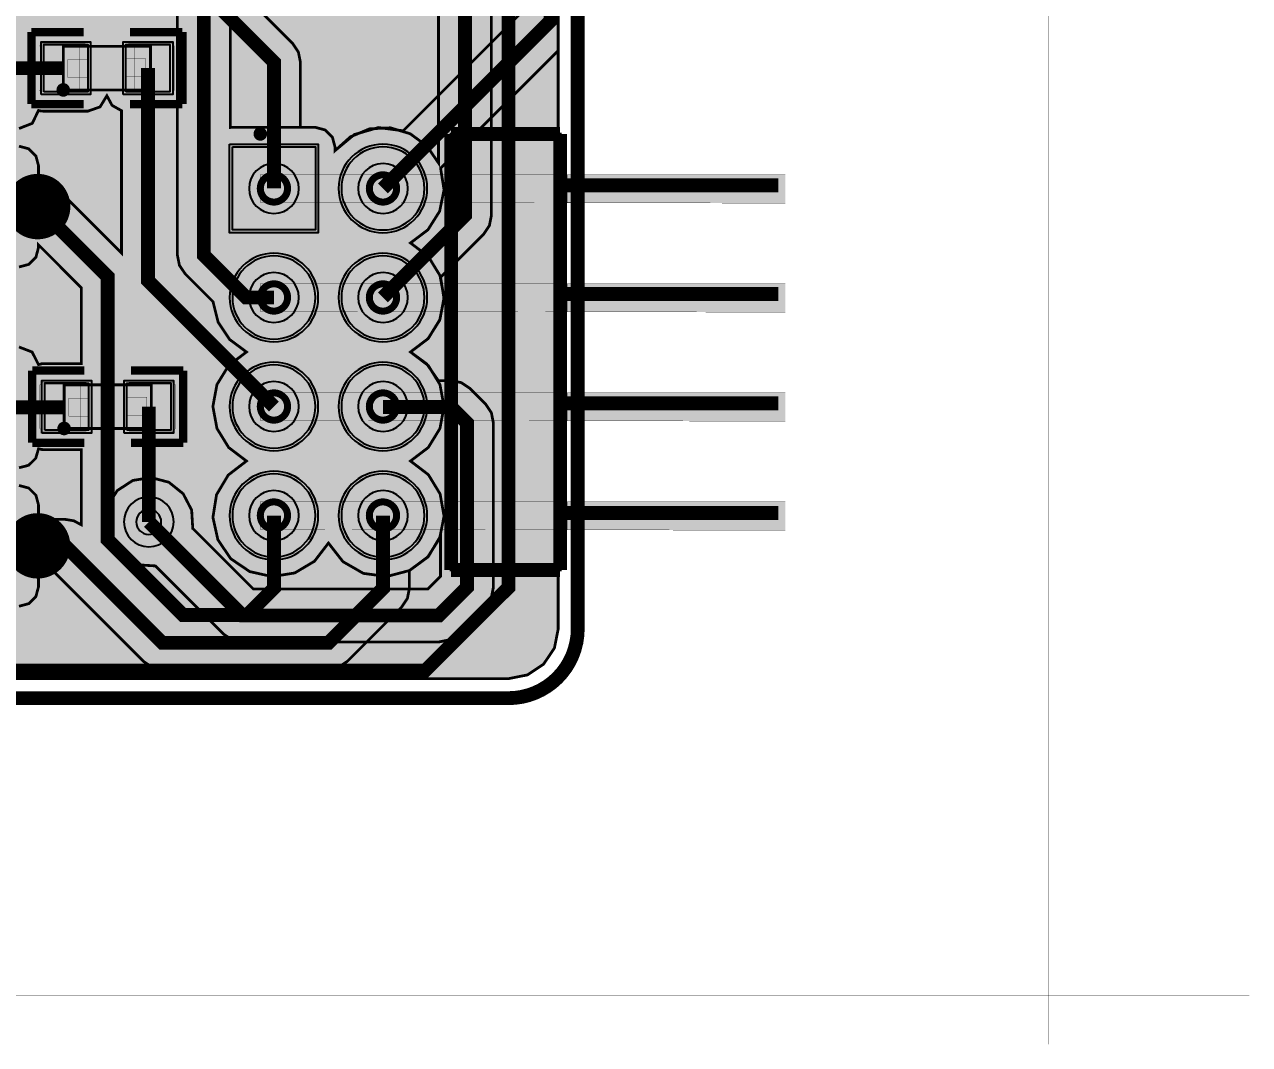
# Model space of a CAD drawing. Header units: millimetres. Extents: x 21.7 to 70.1, y -58 to -18.4.
# Drawn here: x 47.64 to 70.11, y -58.04 to -39.33 of the extents above; entities that cross this region are included whole.
import ezdxf

# ---------------------------------------------------------------- set-up
doc = ezdxf.new("R2010")
doc.units = ezdxf.units.MM
doc.header["$MEASUREMENT"] = 0
for name, color, linetype, true_color in [('Board-Outline-Layer', 7, 'Continuous', 0xff00ff), ('Bottom-Layer', 7, 'Continuous', 0x0000ff), ('Bottom-Paste-Mask-Layer', 7, 'Continuous', 0x800000), ('Bottom-Solder-Mask-Layer', 7, 'Continuous', 0xaa00ff), ('Component-Marking-Layer', 7, 'Continuous', 0x66ffcc), ('Component-Shape-Layer', 7, 'Continuous', 0x00cccc), ('Document-Layer', 7, 'Continuous', 0xffffff), ('Hole-Layer', 7, 'Continuous', 0x222222), ('Multi-Layer', 7, 'Continuous', 0xc0c0c0), ('Pin-Floating-Layer', 7, 'Continuous', 0xff99ff), ('Pin-Soldering-Layer', 7, 'Continuous', 0xcc9999), ('Top-Layer', 7, 'Continuous', 0xff0000), ('Top-Paste-Mask-Layer', 7, 'Continuous', 0x808080), ('Top-Silkscreen-Layer', 7, 'Continuous', 0xffcc00), ('Top-Solder-Mask-Layer', 7, 'Continuous', 0x800080)]:
    doc.layers.add(name, color=color, linetype=linetype, true_color=true_color)

msp = doc.modelspace()

# ---------------------------------------------------------------- hatches: boundary and pattern name
at = {"layer": 'Bottom-Layer'}
for points in [[(30.203, -29.132), (30.203, -28.526), (30.215, -28.527), (30.226, -28.527), (32.551, -28.527), (32.948, -28.722), (33.39, -28.762), (33.815, -28.639), (34.168, -28.371), (34.401, -27.995), (34.482, -27.559), (34.401, -27.124), (34.168, -26.747), (33.815, -26.479), (33.39, -26.356), (32.948, -26.396), (32.551, -26.591), (30.226, -26.591), (30.215, -26.591), (30.203, -26.592), (30.203, -25.019), (30.273, -24.67), (30.47, -24.374), (30.766, -24.177), (31.115, -24.107), (56.515, -24.107), (56.864, -24.177), (57.16, -24.374), (57.358, -24.67), (57.427, -25.019), (57.427, -50.419), (57.358, -50.768), (57.16, -51.064), (56.864, -51.262), (56.515, -51.331), (31.115, -51.331), (30.766, -51.262), (30.47, -51.064), (30.273, -50.768), (30.203, -50.419), (30.203, -48.846), (30.215, -48.847), (30.226, -48.847), (32.086, -48.847), (32.217, -49.021), (32.424, -49.087), (34.124, -49.087), (34.303, -49.039), (34.434, -48.908), (34.482, -48.729), (34.482, -47.029), (34.434, -46.85), (34.303, -46.719), (34.124, -46.671), (32.424, -46.671), (32.217, -46.737), (32.086, -46.911), (30.226, -46.911), (30.215, -46.912), (30.203, -46.912), (30.203, -46.306), (30.215, -46.307), (30.226, -46.307), (32.551, -46.307), (32.948, -46.502), (33.39, -46.542), (33.815, -46.419), (34.168, -46.152), (34.401, -45.775), (34.482, -45.339), (34.401, -44.904), (34.168, -44.527), (33.815, -44.259), (33.39, -44.136), (32.948, -44.176), (32.551, -44.371), (30.226, -44.371), (30.215, -44.372), (30.203, -44.372), (30.203, -43.766), (30.215, -43.767), (30.226, -43.767), (32.551, -43.767), (32.938, -43.96), (33.368, -44.004), (33.786, -43.893), (34.139, -43.643), (34.381, -43.284), (36.526, -43.284), (39.139, -45.898), (39.139, -48.24), (38.915, -48.493), (38.813, -48.815), (38.85, -49.151), (39.02, -49.442), (39.294, -49.64), (39.624, -49.71), (39.955, -49.64), (40.228, -49.442), (40.398, -49.151), (40.435, -48.815), (40.333, -48.493), (40.109, -48.24), (40.109, -45.697), (40.072, -45.511), (39.967, -45.354), (37.07, -42.456), (36.912, -42.351), (36.727, -42.314), (34.381, -42.314), (34.139, -41.955), (33.786, -41.705), (33.368, -41.595), (32.938, -41.639), (32.551, -41.831), (30.226, -41.831), (30.215, -41.832), (30.203, -41.832), (30.203, -41.226), (30.215, -41.227), (30.226, -41.227), (32.551, -41.227), (32.938, -41.42), (33.368, -41.464), (33.786, -41.353), (34.139, -41.103), (34.381, -40.744), (37.01, -40.744), (38.818, -42.552), (38.838, -42.889), (38.994, -43.189), (39.257, -43.4), (39.584, -43.486), (39.917, -43.433), (40.201, -43.249), (40.385, -42.965), (40.438, -42.632), (40.352, -42.305), (40.141, -42.042), (39.841, -41.886), (39.504, -41.866), (37.554, -39.916), (37.397, -39.811), (37.211, -39.774), (34.381, -39.774), (34.139, -39.415), (33.786, -39.165), (33.368, -39.055), (32.938, -39.099), (32.551, -39.291), (30.226, -39.291), (30.215, -39.292), (30.203, -39.292), (30.203, -38.686), (30.215, -38.687), (30.226, -38.687), (32.551, -38.687), (32.948, -38.882), (33.39, -38.922), (33.815, -38.799), (34.168, -38.532), (34.401, -38.155), (34.482, -37.719), (34.401, -37.284), (34.168, -36.907), (33.815, -36.639), (33.39, -36.516), (32.948, -36.556), (32.551, -36.751), (30.226, -36.751), (30.215, -36.752), (30.203, -36.752), (30.203, -36.146), (30.215, -36.147), (30.226, -36.147), (32.551, -36.147), (32.948, -36.342), (33.39, -36.382), (33.815, -36.259), (34.168, -35.992), (34.401, -35.615), (34.482, -35.179), (34.401, -34.744), (34.168, -34.367), (33.815, -34.099), (33.39, -33.976), (32.948, -34.016), (32.551, -34.211), (30.226, -34.211), (30.215, -34.212), (30.203, -34.212), (30.203, -33.606), (30.215, -33.607), (30.226, -33.607), (32.551, -33.607), (32.938, -33.8), (33.368, -33.844), (33.786, -33.733), (34.139, -33.483), (34.381, -33.124), (38.635, -33.124), (38.888, -33.348), (39.21, -33.45), (39.545, -33.413), (39.837, -33.243), (40.035, -32.97), (40.105, -32.639), (40.035, -32.309), (39.837, -32.035), (39.545, -31.865), (39.21, -31.828), (38.888, -31.93), (38.635, -32.154), (34.381, -32.154), (34.139, -31.795), (33.786, -31.545), (33.368, -31.435), (32.938, -31.479), (32.551, -31.671), (30.226, -31.671), (30.215, -31.672), (30.203, -31.672), (30.203, -31.066), (30.215, -31.067), (30.226, -31.067), (32.551, -31.067), (32.938, -31.26), (33.368, -31.304), (33.786, -31.193), (34.139, -30.943), (34.381, -30.584), (39.804, -30.584), (41.231, -32.011), (41.251, -32.348), (41.407, -32.648), (41.67, -32.859), (41.997, -32.945), (42.33, -32.892), (42.614, -32.708), (42.798, -32.424), (42.851, -32.091), (42.765, -31.764), (42.554, -31.501), (42.254, -31.345), (41.917, -31.325), (40.348, -29.756), (40.191, -29.651), (40.005, -29.614), (34.381, -29.614), (34.139, -29.255), (33.786, -29.005), (33.368, -28.895), (32.938, -28.939), (32.551, -29.131), (30.226, -29.131), (30.215, -29.132)], [(50.442, -37.45), (47.193, -37.45), (46.94, -37.226), (46.618, -37.124), (46.282, -37.161), (45.99, -37.331), (45.792, -37.604), (45.722, -37.935), (45.792, -38.265), (45.99, -38.539), (46.282, -38.709), (46.618, -38.746), (46.94, -38.644), (47.193, -38.42), (50.442, -38.42), (50.442, -43.561), (50.479, -43.747), (50.584, -43.904), (51.096, -44.416), (51.188, -44.789), (51.4, -45.109), (51.709, -45.339), (51.383, -45.587), (51.168, -45.936), (51.093, -46.339), (51.168, -46.742), (51.383, -47.091), (51.709, -47.339), (51.375, -47.596), (51.16, -47.957), (51.094, -48.373), (51.185, -48.783), (51.421, -49.131), (51.769, -49.367), (52.18, -49.459), (52.595, -49.392), (52.957, -49.177), (53.213, -48.844), (53.479, -49.185), (53.854, -49.4), (54.283, -49.457), (54.701, -49.347), (55.047, -49.088), (55.268, -48.716), (55.268, -49.456), (55.036, -49.688), (51.836, -49.688), (50.724, -48.576), (50.704, -48.239), (50.548, -47.939), (50.285, -47.728), (49.958, -47.642), (49.625, -47.695), (49.341, -47.88), (49.157, -48.163), (49.104, -48.496), (49.19, -48.823), (49.401, -49.087), (49.701, -49.242), (50.038, -49.263), (51.292, -50.516), (51.449, -50.621), (51.635, -50.658), (55.237, -50.658), (55.423, -50.621), (55.58, -50.516), (56.096, -50), (56.201, -49.843), (56.238, -49.657), (56.238, -46.639), (56.201, -46.453), (56.096, -46.296), (55.806, -46.006), (55.649, -45.901), (55.463, -45.864), (55.228, -45.864), (55.017, -45.559), (54.718, -45.339), (55.038, -45.097), (55.252, -44.758), (55.333, -44.365), (55.27, -43.968), (56.06, -43.178), (56.165, -43.021), (56.202, -42.835), (56.202, -26.38), (56.165, -26.194), (56.06, -26.037), (55.207, -25.184), (55.05, -25.079), (54.864, -25.042), (50.8, -25.042), (50.614, -25.079), (50.457, -25.184), (48.761, -26.88), (48.424, -26.9), (48.124, -27.055), (47.913, -27.319), (47.827, -27.646), (47.88, -27.979), (48.065, -28.263), (48.348, -28.447), (48.681, -28.5), (49.008, -28.414), (49.272, -28.203), (49.427, -27.903), (49.448, -27.566), (51.001, -26.012), (51.3, -26.012), (51.149, -26.144), (51.093, -26.337), (51.093, -27.861), (51.141, -28.04), (51.272, -28.171), (51.451, -28.219), (51.52, -28.219), (51.225, -28.572), (51.096, -29.014), (51.156, -29.47), (50.584, -30.042), (50.479, -30.199), (50.442, -30.385)], [(51.412, -33.882), (51.76, -34.123), (52.172, -34.218), (52.59, -34.154), (52.955, -33.939), (53.213, -33.604), (53.467, -33.934), (53.824, -34.149), (54.235, -34.219), (54.643, -34.134), (54.991, -33.905), (55.232, -33.565), (55.232, -41.873), (55.018, -41.56), (54.711, -41.335), (54.347, -41.227), (53.967, -41.246), (53.616, -41.392), (53.333, -41.646), (53.333, -41.577), (53.285, -41.398), (53.154, -41.267), (52.975, -41.219), (51.451, -41.219), (51.432, -41.219), (51.412, -41.221)], [(51.451, -41.577), (52.975, -41.577), (52.975, -43.101), (51.451, -43.101)], [(53.451, -42.339, 1), (54.975, -42.339, 1)], [(51.451, -44.339, 1), (52.975, -44.339, 1)], [(53.451, -44.339, 1), (54.975, -44.339, 1)], [(51.451, -46.339, 1), (52.975, -46.339, 1)], [(53.451, -46.339, 1), (54.975, -46.339, 1)], [(51.451, -48.339, 1), (52.975, -48.339, 1)], [(53.451, -48.339, 1), (54.975, -48.339, 1)]]:
    msp.add_hatch(color=256, dxfattribs=at).paths.add_polyline_path(points)
at = {"layer": 'Bottom-Paste-Mask-Layer'}
for points in [[(51.451, -41.577), (52.975, -41.577), (52.975, -43.101), (51.451, -43.101)], [(53.451, -42.339, 1), (54.975, -42.339, 1)], [(51.451, -44.339, 1), (52.975, -44.339, 1)], [(53.451, -44.339, 1), (54.975, -44.339, 1)], [(51.451, -46.339, 1), (52.975, -46.339, 1)], [(53.451, -46.339, 1), (54.975, -46.339, 1)], [(51.451, -48.339, 1), (52.975, -48.339, 1)], [(53.451, -48.339, 1), (54.975, -48.339, 1)]]:
    msp.add_hatch(color=256, dxfattribs=at).paths.add_polyline_path(points)
at = {"layer": 'Bottom-Solder-Mask-Layer'}
for points in [[(51.4, -41.526), (53.026, -41.526), (53.026, -43.152), (51.4, -43.152)], [(53.4, -42.339, 1), (55.026, -42.339, 1)], [(51.4, -44.339, 1), (53.026, -44.339, 1)], [(53.4, -44.339, 1), (55.026, -44.339, 1)], [(51.4, -46.339, 1), (53.026, -46.339, 1)], [(53.4, -46.339, 1), (55.026, -46.339, 1)], [(51.4, -48.339, 1), (53.026, -48.339, 1)], [(53.4, -48.339, 1), (55.026, -48.339, 1)]]:
    msp.add_hatch(color=256, dxfattribs=at).paths.add_polyline_path(points)
at = {"layer": 'Component-Marking-Layer'}
for points in [[(48.289, -40.532, 1), (48.409, -40.532, 1)], [(48.289, -40.532, 1), (48.409, -40.532, 1)], [(51.903, -41.339, 1), (52.023, -41.339, 1)], [(51.903, -41.339, 1), (52.023, -41.339, 1)], [(48.304, -46.742, 1), (48.424, -46.742, 1)], [(48.304, -46.742, 1), (48.424, -46.742, 1)]]:
    msp.add_hatch(color=256, dxfattribs=at).paths.add_polyline_path(points)
at = {"layer": 'Document-Layer'}
for points in [[(57.593, -42.599), (57.593, -42.089), (61.593, -42.089), (61.593, -42.609)], [(57.593, -42.599), (57.593, -42.089), (61.593, -42.089), (61.593, -42.609)], [(57.593, -44.599), (57.593, -44.089), (61.593, -44.089), (61.593, -44.609)], [(57.593, -44.599), (57.593, -44.089), (61.593, -44.089), (61.593, -44.609)], [(57.593, -46.599), (57.593, -46.089), (61.593, -46.089), (61.593, -46.609)], [(57.593, -46.599), (57.593, -46.089), (61.593, -46.089), (61.593, -46.609)], [(57.593, -48.599), (57.593, -48.089), (61.593, -48.089), (61.593, -48.609)], [(57.593, -48.599), (57.593, -48.089), (61.593, -48.089), (61.593, -48.609)]]:
    msp.add_hatch(color=256, dxfattribs=at).paths.add_polyline_path(points)
at = {"layer": 'Hole-Layer'}
for points in [[(51.756, -42.339, 1), (52.671, -42.339, 1)], [(53.756, -42.339, 1), (54.671, -42.339, 1)], [(51.756, -44.339, 1), (52.671, -44.339, 1)], [(53.756, -44.339, 1), (54.671, -44.339, 1)], [(51.756, -46.339, 1), (52.671, -46.339, 1)], [(53.756, -46.339, 1), (54.671, -46.339, 1)], [(51.756, -48.339, 1), (52.671, -48.339, 1)], [(53.756, -48.339, 1), (54.671, -48.339, 1)]]:
    msp.add_hatch(color=256, dxfattribs=at).paths.add_polyline_path(points)
at = {"layer": 'Multi-Layer'}
for points in [[(51.451, -41.577), (52.975, -41.577), (52.975, -43.101), (51.451, -43.101)], [(51.451, -41.577), (52.975, -41.577), (52.975, -43.101), (51.451, -43.101)], [(51.451, -41.577), (52.975, -41.577), (52.975, -43.101), (51.451, -43.101)], [(53.451, -42.339, 1), (54.975, -42.339, 1)], [(53.451, -42.339, 1), (54.975, -42.339, 1)], [(53.451, -42.339, 1), (54.975, -42.339, 1)], [(51.451, -44.339, 1), (52.975, -44.339, 1)], [(51.451, -44.339, 1), (52.975, -44.339, 1)], [(51.451, -44.339, 1), (52.975, -44.339, 1)], [(53.451, -44.339, 1), (54.975, -44.339, 1)], [(53.451, -44.339, 1), (54.975, -44.339, 1)], [(53.451, -44.339, 1), (54.975, -44.339, 1)], [(51.451, -46.339, 1), (52.975, -46.339, 1)], [(51.451, -46.339, 1), (52.975, -46.339, 1)], [(51.451, -46.339, 1), (52.975, -46.339, 1)], [(53.451, -46.339, 1), (54.975, -46.339, 1)], [(53.451, -46.339, 1), (54.975, -46.339, 1)], [(53.451, -46.339, 1), (54.975, -46.339, 1)], [(51.451, -48.339, 1), (52.975, -48.339, 1)], [(51.451, -48.339, 1), (52.975, -48.339, 1)], [(51.451, -48.339, 1), (52.975, -48.339, 1)], [(53.451, -48.339, 1), (54.975, -48.339, 1)], [(53.451, -48.339, 1), (54.975, -48.339, 1)], [(53.451, -48.339, 1), (54.975, -48.339, 1)]]:
    msp.add_hatch(color=256, dxfattribs=at).paths.add_polyline_path(points)
at = {"layer": 'Pin-Floating-Layer'}
for points in [[(51.963, -42.589), (51.963, -42.089), (61.583, -42.089), (61.593, -42.089), (61.593, -42.609)], [(51.963, -42.589), (51.963, -42.089), (61.583, -42.089), (61.593, -42.089), (61.593, -42.609)], [(51.963, -44.589), (51.963, -44.089), (61.583, -44.089), (61.593, -44.089), (61.593, -44.609)], [(51.963, -44.589), (51.963, -44.089), (61.583, -44.089), (61.593, -44.089), (61.593, -44.609)], [(51.963, -46.589), (51.963, -46.089), (61.583, -46.089), (61.593, -46.089), (61.593, -46.609)], [(51.963, -46.589), (51.963, -46.089), (61.583, -46.089), (61.593, -46.089), (61.593, -46.609)], [(51.963, -48.589), (51.963, -48.089), (61.583, -48.089), (61.593, -48.089), (61.593, -48.609)], [(51.963, -48.589), (51.963, -48.089), (61.583, -48.089), (61.593, -48.089), (61.593, -48.609)]]:
    msp.add_hatch(color=256, dxfattribs=at).paths.add_polyline_path(points)
at = {"layer": 'Pin-Soldering-Layer'}
for points in [[(48.349, -40.532), (48.349, -39.732), (48.649, -39.732), (48.649, -40.532)], [(48.349, -40.532), (48.349, -39.732), (48.649, -39.732), (48.649, -40.532)], [(49.949, -40.532), (49.949, -39.732), (49.649, -39.732), (49.649, -40.532)], [(49.949, -40.532), (49.949, -39.732), (49.649, -39.732), (49.649, -40.532)], [(51.963, -42.339, 1), (52.463, -42.339, 1)], [(51.963, -42.339, 1), (52.463, -42.339, 1)], [(53.963, -42.339, 1), (54.463, -42.339, 1)], [(53.963, -42.339, 1), (54.463, -42.339, 1)], [(51.963, -44.339, 1), (52.463, -44.339, 1)], [(51.963, -44.339, 1), (52.463, -44.339, 1)], [(53.963, -44.339, 1), (54.463, -44.339, 1)], [(53.963, -44.339, 1), (54.463, -44.339, 1)], [(48.365, -46.742), (48.365, -45.942), (48.665, -45.942), (48.665, -46.742)], [(48.365, -46.742), (48.365, -45.942), (48.665, -45.942), (48.665, -46.742)], [(49.965, -46.742), (49.965, -45.942), (49.665, -45.942), (49.665, -46.742)], [(49.965, -46.742), (49.965, -45.942), (49.665, -45.942), (49.665, -46.742)], [(51.963, -46.339, 1), (52.463, -46.339, 1)], [(51.963, -46.339, 1), (52.463, -46.339, 1)], [(53.963, -46.339, 1), (54.463, -46.339, 1)], [(53.963, -46.339, 1), (54.463, -46.339, 1)], [(51.963, -48.339, 1), (52.463, -48.339, 1)], [(51.963, -48.339, 1), (52.463, -48.339, 1)], [(53.963, -48.339, 1), (54.463, -48.339, 1)], [(53.963, -48.339, 1), (54.463, -48.339, 1)]]:
    msp.add_hatch(color=256, dxfattribs=at).paths.add_polyline_path(points)
at = {"layer": 'Top-Layer'}
for points in [[(57.427, -25.019), (57.427, -29.627), (55.27, -27.47), (55.333, -27.068), (55.248, -26.67), (55.027, -26.329), (54.698, -26.089), (54.698, -26.035), (54.661, -25.849), (54.556, -25.692), (54.175, -25.311), (54.018, -25.206), (53.832, -25.169), (50.927, -25.169), (50.741, -25.206), (50.584, -25.311), (49.187, -26.708), (49.097, -26.833), (49.05, -26.981), (48.673, -26.871), (48.289, -26.951), (47.986, -27.201), (47.895, -27.201), (47.895, -26.936), (47.847, -26.757), (47.716, -26.626), (47.537, -26.578), (45.537, -26.578), (45.358, -26.626), (45.227, -26.757), (45.179, -26.936), (45.179, -28.436), (45.227, -28.615), (45.358, -28.746), (45.537, -28.794), (47.537, -28.794), (47.716, -28.746), (47.847, -28.615), (47.895, -28.436), (47.895, -28.171), (47.986, -28.171), (48.287, -28.42), (48.669, -28.501), (49.045, -28.394), (49.045, -29.073), (48.377, -29.741), (47.895, -29.741), (47.895, -29.476), (47.847, -29.297), (47.716, -29.166), (47.537, -29.118), (45.537, -29.118), (45.358, -29.166), (45.227, -29.297), (45.179, -29.476), (45.179, -30.976), (45.227, -31.155), (45.358, -31.286), (45.537, -31.334), (47.537, -31.334), (47.716, -31.286), (47.847, -31.155), (47.895, -30.976), (47.895, -30.711), (48.578, -30.711), (48.764, -30.674), (48.921, -30.569), (49.807, -29.683), (49.807, -33.424), (47.895, -33.424), (47.895, -33.159), (47.847, -32.98), (47.716, -32.849), (47.537, -32.801), (45.537, -32.801), (45.358, -32.849), (45.227, -32.98), (45.179, -33.159), (45.179, -34.587), (42.843, -32.251), (42.823, -31.914), (42.668, -31.614), (42.404, -31.403), (42.077, -31.317), (41.744, -31.37), (41.461, -31.555), (41.276, -31.838), (41.223, -32.171), (41.309, -32.498), (41.52, -32.762), (41.82, -32.917), (42.157, -32.937), (44.742, -35.522), (44.899, -35.627), (45.085, -35.664), (45.181, -35.664), (45.179, -35.682), (45.179, -35.699), (45.179, -37.199), (45.227, -37.378), (45.358, -37.509), (45.537, -37.557), (45.815, -37.557), (45.723, -37.9), (45.785, -38.25), (45.587, -38.25), (40.096, -32.759), (40.072, -32.407), (39.901, -32.099), (39.615, -31.891), (39.269, -31.824), (38.927, -31.909), (38.652, -32.131), (38.497, -32.448), (38.491, -32.801), (36.537, -32.801), (36.358, -32.849), (36.227, -32.98), (36.179, -33.159), (36.179, -33.424), (36.002, -33.464), (35.852, -33.566), (34.462, -34.957), (34.436, -34.847), (34.399, -34.74), (34.867, -34.272), (34.972, -34.115), (35.009, -33.929), (35.009, -32.474), (35.068, -32.489), (35.128, -32.494), (35.992, -32.494), (36.171, -32.446), (36.302, -32.315), (36.35, -32.136), (36.35, -31.33), (36.349, -31.304), (36.347, -31.279), (36.438, -31.32), (36.537, -31.334), (38.537, -31.334), (38.716, -31.286), (38.847, -31.155), (38.895, -30.976), (38.895, -29.476), (38.847, -29.297), (38.716, -29.166), (38.537, -29.118), (36.537, -29.118), (36.358, -29.166), (36.227, -29.297), (36.179, -29.476), (36.179, -29.517), (36.089, -29.478), (35.992, -29.465), (35.128, -29.465), (35.068, -29.47), (35.009, -29.485), (35.009, -28.61), (35.448, -28.171), (36.179, -28.171), (36.179, -28.436), (36.227, -28.615), (36.358, -28.746), (36.537, -28.794), (38.537, -28.794), (38.716, -28.746), (38.847, -28.615), (38.895, -28.436), (38.895, -26.936), (38.847, -26.757), (38.716, -26.626), (38.537, -26.578), (36.537, -26.578), (36.358, -26.626), (36.227, -26.757), (36.179, -26.936), (36.179, -27.201), (35.247, -27.201), (35.062, -27.238), (34.904, -27.343), (34.461, -27.787), (34.456, -27.308), (34.265, -26.868), (33.919, -26.537), (33.471, -26.367), (32.993, -26.384), (32.558, -26.586), (32.236, -26.941), (32.077, -27.392), (32.107, -27.871), (32.32, -28.3), (32.682, -28.612), (33.138, -28.76), (33.615, -28.718), (34.039, -28.494), (34.039, -29.164), (33.642, -28.948), (33.194, -28.894), (32.757, -29.007), (32.392, -29.274), (32.15, -29.655), (32.066, -30.099), (32.15, -30.543), (32.392, -30.924), (32.757, -31.191), (33.194, -31.305), (33.642, -31.25), (34.039, -31.034), (34.039, -31.704), (33.642, -31.488), (33.194, -31.434), (32.757, -31.547), (32.392, -31.814), (32.15, -32.195), (32.066, -32.639), (32.15, -33.083), (32.392, -33.464), (32.757, -33.731), (33.194, -33.845), (33.642, -33.79), (34.039, -33.574), (34.039, -33.728), (33.713, -34.054), (33.301, -33.971), (32.885, -34.035), (32.517, -34.238), (32.24, -34.555), (32.088, -34.947), (32.081, -35.368), (32.218, -35.765), (32.483, -36.092), (32.844, -36.308), (33.257, -36.387), (33.672, -36.32), (34.039, -36.114), (34.039, -36.244), (33.696, -36.587), (33.234, -36.512), (32.778, -36.617), (32.397, -36.889), (32.147, -37.284), (32.066, -37.745), (32.167, -38.202), (32.433, -38.587), (32.826, -38.841), (33.286, -38.927), (33.744, -38.832), (34.132, -38.57), (34.391, -38.18), (34.482, -37.721), (34.392, -37.262), (34.771, -36.884), (34.857, -37.095), (35.053, -37.211), (34.849, -37.336), (34.77, -37.561), (34.77, -38.368), (34.818, -38.547), (34.949, -38.678), (35.128, -38.726), (35.992, -38.726), (36.171, -38.678), (36.302, -38.547), (36.35, -38.368), (36.35, -37.561), (36.349, -37.531), (36.345, -37.502), (36.437, -37.543), (36.537, -37.557), (38.537, -37.557), (38.716, -37.509), (38.847, -37.378), (38.895, -37.199), (38.895, -35.699), (38.847, -35.52), (38.716, -35.389), (38.537, -35.341), (36.537, -35.341), (36.358, -35.389), (36.227, -35.52), (36.179, -35.699), (36.179, -35.749), (36.089, -35.71), (35.992, -35.696), (35.128, -35.696), (35.11, -35.697), (35.092, -35.698), (36.179, -34.611), (36.179, -34.659), (36.227, -34.838), (36.358, -34.969), (36.537, -35.017), (38.537, -35.017), (38.716, -34.969), (38.847, -34.838), (38.895, -34.659), (38.895, -33.352), (39.145, -33.441), (39.41, -33.445), (45.043, -39.078), (45.131, -39.148), (45.232, -39.195), (45.193, -39.285), (45.179, -39.382), (45.179, -40.882), (45.227, -41.061), (45.358, -41.192), (45.537, -41.24), (47.537, -41.24), (47.781, -41.145), (47.894, -40.909), (47.943, -40.919), (47.992, -40.922), (48.799, -40.922), (49.024, -40.843), (49.149, -40.639), (49.244, -40.815), (49.417, -40.913), (49.417, -43.524), (48.222, -42.329), (48.072, -42.227), (47.895, -42.187), (47.895, -41.922), (47.847, -41.743), (47.716, -41.612), (47.537, -41.564), (45.537, -41.564), (45.358, -41.612), (45.227, -41.743), (45.179, -41.922), (45.179, -43.422), (45.227, -43.601), (45.358, -43.732), (45.537, -43.78), (47.537, -43.78), (47.716, -43.732), (47.847, -43.601), (47.895, -43.422), (47.895, -43.374), (48.679, -44.159), (48.679, -45.552), (48.008, -45.552), (47.95, -45.556), (47.894, -45.57), (47.778, -45.34), (47.537, -45.247), (45.537, -45.247), (45.358, -45.295), (45.227, -45.426), (45.179, -45.605), (45.179, -47.105), (45.227, -47.284), (45.358, -47.415), (45.537, -47.463), (47.537, -47.463), (47.714, -47.417), (47.844, -47.289), (47.895, -47.114), (47.951, -47.127), (48.008, -47.132), (48.679, -47.132), (48.679, -48.508), (48.541, -48.435), (48.387, -48.41), (47.895, -48.41), (47.895, -48.145), (47.847, -47.966), (47.716, -47.835), (47.537, -47.787), (45.537, -47.787), (45.358, -47.835), (45.227, -47.966), (45.179, -48.145), (45.179, -49.645), (45.227, -49.824), (45.358, -49.955), (45.537, -50.003), (47.537, -50.003), (47.716, -49.955), (47.847, -49.824), (47.895, -49.645), (47.895, -49.38), (48.186, -49.38), (49.822, -51.016), (49.979, -51.121), (50.165, -51.158), (53.213, -51.158), (53.399, -51.121), (53.556, -51.016), (54.556, -50.016), (54.661, -49.859), (54.698, -49.673), (54.698, -49.349), (55.031, -49.104), (55.253, -48.755), (55.333, -48.35), (55.261, -47.943), (55.046, -47.59), (54.718, -47.339), (55.044, -47.091), (55.258, -46.742), (55.333, -46.339), (55.258, -45.936), (55.044, -45.587), (54.718, -45.339), (55.044, -45.091), (55.258, -44.742), (55.333, -44.339), (55.258, -43.936), (55.044, -43.587), (54.718, -43.339), (55.038, -43.097), (55.252, -42.758), (55.333, -42.365), (55.27, -41.968), (57.427, -39.811), (57.427, -50.419), (57.358, -50.768), (57.16, -51.064), (56.864, -51.262), (56.515, -51.331), (31.115, -51.331), (30.766, -51.262), (30.47, -51.064), (30.273, -50.768), (30.203, -50.419), (30.203, -25.019), (30.273, -24.67), (30.47, -24.374), (30.766, -24.177), (31.115, -24.107), (56.515, -24.107), (56.864, -24.177), (57.16, -24.374), (57.358, -24.67)], [(50.777, -37.747), (51.449, -37.747), (51.682, -37.66), (51.803, -37.442), (53.35, -37.442), (53.535, -37.405), (53.693, -37.3), (54.556, -36.437), (54.661, -36.279), (54.698, -36.094), (54.698, -34.109), (55.031, -33.864), (55.253, -33.515), (55.333, -33.11), (55.261, -32.703), (55.046, -32.35), (54.718, -32.099), (55.044, -31.851), (55.258, -31.502), (55.333, -31.099), (55.258, -30.696), (55.044, -30.347), (54.718, -30.099), (55.01, -29.886), (55.219, -29.592), (55.324, -29.246), (55.313, -28.885), (56.8, -30.372), (56.8, -39.066), (54.584, -41.282), (54.128, -41.222), (53.686, -41.351), (53.333, -41.646), (53.333, -41.577), (53.285, -41.398), (53.154, -41.267), (52.975, -41.219), (52.698, -41.219), (52.698, -40.021), (52.661, -39.836), (52.556, -39.678), (50.777, -37.899)], [(47.992, -40.564), (47.992, -39.7), (48.799, -39.7), (48.799, -40.564)], [(49.499, -40.564), (49.499, -39.7), (50.306, -39.7), (50.306, -40.564)], [(51.451, -41.577), (52.975, -41.577), (52.975, -43.101), (51.451, -43.101)], [(53.451, -42.339, 1), (54.975, -42.339, 1)], [(51.451, -44.339, 1), (52.975, -44.339, 1)], [(53.451, -44.339, 1), (54.975, -44.339, 1)], [(51.451, -46.339, 1), (52.975, -46.339, 1)], [(53.451, -46.339, 1), (54.975, -46.339, 1)], [(48.008, -46.774), (48.008, -45.91), (48.814, -45.91), (48.814, -46.774)], [(49.515, -46.774), (49.515, -45.91), (50.321, -45.91), (50.321, -46.774)], [(51.451, -48.339, 1), (52.975, -48.339, 1)], [(53.451, -48.339, 1), (54.975, -48.339, 1)]]:
    msp.add_hatch(color=256, dxfattribs=at).paths.add_polyline_path(points)
at = {"layer": 'Top-Paste-Mask-Layer'}
for points in [[(47.954, -40.582), (48.754, -40.582), (48.804, -40.532), (48.804, -40.304), (48.434, -40.304), (48.434, -39.974), (48.804, -39.974), (48.804, -39.732), (48.754, -39.682), (47.954, -39.682), (47.904, -39.732), (47.904, -40.532)], [(47.954, -40.582), (48.754, -40.582), (48.804, -40.532), (48.804, -40.304), (48.434, -40.304), (48.434, -39.974), (48.804, -39.974), (48.804, -39.732), (48.754, -39.682), (47.954, -39.682), (47.904, -39.732), (47.904, -40.532)], [(50.344, -39.682), (49.544, -39.682), (49.494, -39.732), (49.494, -39.96), (49.864, -39.96), (49.864, -40.29), (49.494, -40.29), (49.494, -40.532), (49.544, -40.582), (50.344, -40.582), (50.394, -40.532), (50.394, -39.732)], [(50.344, -39.682), (49.544, -39.682), (49.494, -39.732), (49.494, -39.96), (49.864, -39.96), (49.864, -40.29), (49.494, -40.29), (49.494, -40.532), (49.544, -40.582), (50.344, -40.582), (50.394, -40.532), (50.394, -39.732)], [(51.451, -41.577), (52.975, -41.577), (52.975, -43.101), (51.451, -43.101)], [(53.451, -42.339, 1), (54.975, -42.339, 1)], [(51.451, -44.339, 1), (52.975, -44.339, 1)], [(53.451, -44.339, 1), (54.975, -44.339, 1)], [(51.451, -46.339, 1), (52.975, -46.339, 1)], [(53.451, -46.339, 1), (54.975, -46.339, 1)], [(47.97, -46.792), (48.77, -46.792), (48.82, -46.742), (48.82, -46.514), (48.45, -46.514), (48.45, -46.184), (48.82, -46.184), (48.82, -45.942), (48.77, -45.892), (47.97, -45.892), (47.92, -45.942), (47.92, -46.742)], [(47.97, -46.792), (48.77, -46.792), (48.82, -46.742), (48.82, -46.514), (48.45, -46.514), (48.45, -46.184), (48.82, -46.184), (48.82, -45.942), (48.77, -45.892), (47.97, -45.892), (47.92, -45.942), (47.92, -46.742)], [(50.36, -45.892), (49.56, -45.892), (49.51, -45.942), (49.51, -46.17), (49.88, -46.17), (49.88, -46.5), (49.51, -46.5), (49.51, -46.742), (49.56, -46.792), (50.36, -46.792), (50.41, -46.742), (50.41, -45.942)], [(50.36, -45.892), (49.56, -45.892), (49.51, -45.942), (49.51, -46.17), (49.88, -46.17), (49.88, -46.5), (49.51, -46.5), (49.51, -46.742), (49.56, -46.792), (50.36, -46.792), (50.41, -46.742), (50.41, -45.942)], [(51.451, -48.339, 1), (52.975, -48.339, 1)], [(53.451, -48.339, 1), (54.975, -48.339, 1)]]:
    msp.add_hatch(color=256, dxfattribs=at).paths.add_polyline_path(points)
at = {"layer": 'Top-Solder-Mask-Layer'}
for points in [[(47.942, -40.615), (47.942, -39.649), (48.85, -39.649), (48.85, -40.615)], [(49.448, -40.615), (49.448, -39.649), (50.357, -39.649), (50.357, -40.615)], [(51.4, -41.526), (53.026, -41.526), (53.026, -43.152), (51.4, -43.152)], [(53.4, -42.339, 1), (55.026, -42.339, 1)], [(51.4, -44.339, 1), (53.026, -44.339, 1)], [(53.4, -44.339, 1), (55.026, -44.339, 1)], [(51.4, -46.339, 1), (53.026, -46.339, 1)], [(53.4, -46.339, 1), (55.026, -46.339, 1)], [(47.957, -46.825), (47.957, -45.859), (48.865, -45.859), (48.865, -46.825)], [(49.464, -46.825), (49.464, -45.859), (50.372, -45.859), (50.372, -46.825)], [(51.4, -48.339, 1), (53.026, -48.339, 1)], [(53.4, -48.339, 1), (55.026, -48.339, 1)]]:
    msp.add_hatch(color=256, dxfattribs=at).paths.add_polyline_path(points)

# ---------------------------------------------------------------- linework, layer by layer
at = {"layer": 'Board-Outline-Layer', "const_width": 0.254}
msp.add_lwpolyline([(29.845, -50.419), (29.845, -25.019, -0.414), (31.115, -23.749), (56.515, -23.749, -0.414), (57.785, -25.019), (57.785, -50.419, -0.414), (56.515, -51.689), (31.115, -51.689, -0.414)], format="xyb", close=True, dxfattribs=at)
at = {"layer": 'Bottom-Layer', "const_width": 0.00508}
msp.add_lwpolyline([(21.717, -58.039), (21.717, -18.415), (66.421, -18.415), (66.421, -58.039)], close=True, dxfattribs=at)
at = {"layer": 'Bottom-Layer'}
for points, const_width in [([(31.115, -24.107), (56.515, -24.107), (56.864, -24.177), (57.16, -24.374), (57.358, -24.67), (57.427, -25.019), (57.427, -50.419), (57.358, -50.768), (57.16, -51.064), (56.864, -51.262), (56.515, -51.331), (31.115, -51.331)], 0.0508), ([(50.442, -38.42), (50.442, -43.561), (50.479, -43.747), (50.584, -43.904), (51.096, -44.416), (51.188, -44.789), (51.4, -45.109), (51.709, -45.339), (51.383, -45.587), (51.168, -45.936), (51.093, -46.339), (51.168, -46.742), (51.383, -47.091), (51.709, -47.339), (51.375, -47.596), (51.16, -47.957), (51.094, -48.373), (51.185, -48.783), (51.421, -49.131), (51.769, -49.367), (52.18, -49.459), (52.595, -49.392), (52.957, -49.177), (53.213, -48.844), (53.479, -49.185), (53.854, -49.4), (54.283, -49.457), (54.701, -49.347), (55.047, -49.088), (55.268, -48.716), (55.268, -49.456), (55.036, -49.688), (51.836, -49.688), (50.724, -48.576), (50.704, -48.239), (50.548, -47.939), (50.285, -47.728), (49.958, -47.642), (49.625, -47.695), (49.341, -47.88), (49.157, -48.163), (49.104, -48.496), (49.19, -48.823), (49.401, -49.087), (49.701, -49.242), (50.038, -49.263), (51.292, -50.516), (51.449, -50.621), (51.635, -50.658), (55.237, -50.658), (55.423, -50.621), (55.58, -50.516), (56.096, -50), (56.201, -49.843), (56.238, -49.657), (56.238, -46.639), (56.201, -46.453), (56.096, -46.296), (55.806, -46.006), (55.649, -45.901), (55.463, -45.864), (55.228, -45.864), (55.017, -45.559), (54.718, -45.339), (55.038, -45.097), (55.252, -44.758), (55.333, -44.365), (55.27, -43.968), (56.06, -43.178), (56.165, -43.021), (56.202, -42.835), (56.202, -26.38)], 0.0508), ([(52.213, -29.099), (50.927, -30.385), (50.927, -43.561), (51.705, -44.339), (52.213, -44.339)], 0.254), ([(55.717, -30.603), (55.717, -42.835), (54.213, -44.339)], 0.254), ([(55.232, -33.565), (55.232, -41.873), (55.018, -41.56), (54.711, -41.335), (54.347, -41.227), (53.967, -41.246), (53.616, -41.392), (53.333, -41.646), (53.333, -41.577), (53.285, -41.398), (53.154, -41.267), (52.975, -41.219), (51.451, -41.219), (51.432, -41.219), (51.412, -41.221), (51.412, -33.882)], 0.0508), ([(56.515, -36.703), (56.515, -49.657), (54.991, -51.181), (37.728, -51.181), (36.957, -50.41)], 0.254), ([(54.213, -46.349), (55.463, -46.349), (55.753, -46.639), (55.753, -49.657), (55.237, -50.173), (51.635, -50.173), (49.918, -48.456)], 0.254)]:
    msp.add_lwpolyline(points, dxfattribs=dict(at, const_width=const_width))
msp.add_lwpolyline([(51.451, -41.577), (52.975, -41.577), (52.975, -43.101), (51.451, -43.101)], close=True, dxfattribs=at)
for points in [[(53.451, -42.339, 1), (54.975, -42.339, 1)], [(51.451, -44.339, 1), (52.975, -44.339, 1)], [(53.451, -44.339, 1), (54.975, -44.339, 1)], [(51.451, -46.339, 1), (52.975, -46.339, 1)], [(53.451, -46.339, 1), (54.975, -46.339, 1)], [(51.451, -48.339, 1), (52.975, -48.339, 1)], [(53.451, -48.339, 1), (54.975, -48.339, 1)]]:
    msp.add_lwpolyline(points, format="xyb", close=True, dxfattribs=at)
at = {"layer": 'Bottom-Paste-Mask-Layer'}
msp.add_lwpolyline([(51.451, -41.577), (52.975, -41.577), (52.975, -43.101), (51.451, -43.101)], close=True, dxfattribs=at)
for points in [[(53.451, -42.339, 1), (54.975, -42.339, 1)], [(51.451, -44.339, 1), (52.975, -44.339, 1)], [(53.451, -44.339, 1), (54.975, -44.339, 1)], [(51.451, -46.339, 1), (52.975, -46.339, 1)], [(53.451, -46.339, 1), (54.975, -46.339, 1)], [(51.451, -48.339, 1), (52.975, -48.339, 1)], [(53.451, -48.339, 1), (54.975, -48.339, 1)]]:
    msp.add_lwpolyline(points, format="xyb", close=True, dxfattribs=at)
at = {"layer": 'Bottom-Solder-Mask-Layer'}
msp.add_lwpolyline([(51.4, -41.526), (53.026, -41.526), (53.026, -43.152), (51.4, -43.152)], close=True, dxfattribs=at)
for points in [[(53.4, -42.339, 1), (55.026, -42.339), (55.026, -42.339, 1), (53.4, -42.339)], [(51.4, -44.339, 1), (53.026, -44.339), (53.026, -44.339, 1), (51.4, -44.339)], [(53.4, -44.339, 1), (55.026, -44.339), (55.026, -44.339, 1), (53.4, -44.339)], [(51.4, -46.339, 1), (53.026, -46.339), (53.026, -46.339, 1), (51.4, -46.339)], [(53.4, -46.339, 1), (55.026, -46.339), (55.026, -46.339, 1), (53.4, -46.339)], [(51.4, -48.339, 1), (53.026, -48.339), (53.026, -48.339, 1), (51.4, -48.339)], [(53.4, -48.339, 1), (55.026, -48.339), (55.026, -48.339, 1), (53.4, -48.339)]]:
    msp.add_lwpolyline(points, format="xyb", dxfattribs=at)
at = {"layer": 'Component-Marking-Layer', "const_width": 0.129}
for points in [[(48.289, -40.532, 1), (48.409, -40.532), (48.409, -40.532, 1), (48.289, -40.532)], [(48.289, -40.532, 1), (48.409, -40.532), (48.409, -40.532, 1), (48.289, -40.532)], [(51.903, -41.339, 1), (52.023, -41.339), (52.023, -41.339, 1), (51.903, -41.339)], [(51.903, -41.339, 1), (52.023, -41.339), (52.023, -41.339, 1), (51.903, -41.339)], [(48.304, -46.742, 1), (48.424, -46.742), (48.424, -46.742, 1), (48.304, -46.742)], [(48.304, -46.742, 1), (48.424, -46.742), (48.424, -46.742, 1), (48.304, -46.742)]]:
    msp.add_lwpolyline(points, format="xyb", dxfattribs=at)
at = {"layer": 'Component-Shape-Layer', "const_width": 0.0508}
for points in [[(48.349, -40.532), (48.349, -39.732), (49.949, -39.732), (49.949, -40.532)], [(48.349, -40.532), (48.349, -39.732), (49.949, -39.732), (49.949, -40.532)], [(55.463, -49.339), (55.463, -41.339), (57.463, -41.339), (57.463, -49.339)], [(55.463, -49.339), (55.463, -41.339), (57.463, -41.339), (57.463, -49.339)], [(48.365, -46.742), (48.365, -45.942), (49.965, -45.942), (49.965, -46.742)], [(48.365, -46.742), (48.365, -45.942), (49.965, -45.942), (49.965, -46.742)]]:
    msp.add_lwpolyline(points, close=True, dxfattribs=at)
at = {"layer": 'Document-Layer', "const_width": 0.6}
for points in [[(47.579, -42.672, 1), (48.179, -42.672, 1)], [(47.579, -42.672, 1), (48.179, -42.672, 1)], [(47.579, -48.895, 1), (48.179, -48.895, 1)], [(47.579, -48.895, 1), (48.179, -48.895, 1)]]:
    msp.add_lwpolyline(points, format="xyb", close=True, dxfattribs=at)
at = {"layer": 'Document-Layer', "const_width": 0.00508}
for points in [[(57.593, -42.599), (57.593, -42.089), (61.593, -42.089), (61.593, -42.609)], [(57.593, -42.599), (57.593, -42.089), (61.593, -42.089), (61.593, -42.609)], [(57.593, -44.599), (57.593, -44.089), (61.593, -44.089), (61.593, -44.609)], [(57.593, -44.599), (57.593, -44.089), (61.593, -44.089), (61.593, -44.609)], [(57.593, -46.599), (57.593, -46.089), (61.593, -46.089), (61.593, -46.609)], [(57.593, -46.599), (57.593, -46.089), (61.593, -46.089), (61.593, -46.609)], [(57.593, -48.599), (57.593, -48.089), (61.593, -48.089), (61.593, -48.609)], [(57.593, -48.599), (57.593, -48.089), (61.593, -48.089), (61.593, -48.609)]]:
    msp.add_lwpolyline(points, close=True, dxfattribs=at)
at = {"layer": 'Hole-Layer'}
for points in [[(51.756, -42.339, 1), (52.671, -42.339, 1)], [(53.756, -42.339, 1), (54.671, -42.339, 1)], [(51.756, -44.339, 1), (52.671, -44.339, 1)], [(53.756, -44.339, 1), (54.671, -44.339, 1)], [(51.756, -46.339, 1), (52.671, -46.339, 1)], [(53.756, -46.339, 1), (54.671, -46.339, 1)], [(51.756, -48.339, 1), (52.671, -48.339, 1)], [(53.756, -48.339, 1), (54.671, -48.339, 1)], [(49.689, -48.456, 1), (50.147, -48.456, 1)]]:
    msp.add_lwpolyline(points, format="xyb", close=True, dxfattribs=at)
at = {"layer": 'Multi-Layer'}
msp.add_lwpolyline([(51.451, -41.577), (52.975, -41.577), (52.975, -43.101), (51.451, -43.101)], close=True, dxfattribs=at)
msp.add_lwpolyline([(51.451, -41.577), (52.975, -41.577), (52.975, -43.101), (51.451, -43.101)], close=True, dxfattribs=at)
msp.add_lwpolyline([(51.451, -41.577), (52.975, -41.577), (52.975, -43.101), (51.451, -43.101)], close=True, dxfattribs=at)
for points in [[(53.451, -42.339, 1), (54.975, -42.339, 1)], [(53.451, -42.339, 1), (54.975, -42.339, 1)], [(53.451, -42.339, 1), (54.975, -42.339, 1)], [(51.451, -44.339, 1), (52.975, -44.339, 1)], [(51.451, -44.339, 1), (52.975, -44.339, 1)], [(51.451, -44.339, 1), (52.975, -44.339, 1)], [(53.451, -44.339, 1), (54.975, -44.339, 1)], [(53.451, -44.339, 1), (54.975, -44.339, 1)], [(53.451, -44.339, 1), (54.975, -44.339, 1)], [(51.451, -46.339, 1), (52.975, -46.339, 1)], [(51.451, -46.339, 1), (52.975, -46.339, 1)], [(51.451, -46.339, 1), (52.975, -46.339, 1)], [(53.451, -46.339, 1), (54.975, -46.339, 1)], [(53.451, -46.339, 1), (54.975, -46.339, 1)], [(53.451, -46.339, 1), (54.975, -46.339, 1)], [(51.451, -48.339, 1), (52.975, -48.339, 1)], [(51.451, -48.339, 1), (52.975, -48.339, 1)], [(51.451, -48.339, 1), (52.975, -48.339, 1)], [(53.451, -48.339, 1), (54.975, -48.339, 1)], [(53.451, -48.339, 1), (54.975, -48.339, 1)], [(53.451, -48.339, 1), (54.975, -48.339, 1)], [(49.461, -48.456, 1), (50.375, -48.456, 1)]]:
    msp.add_lwpolyline(points, format="xyb", close=True, dxfattribs=at)
at = {"layer": 'Pin-Floating-Layer', "const_width": 0.00508}
for points in [[(51.963, -42.589), (51.963, -42.089), (61.583, -42.089), (61.593, -42.089), (61.593, -42.609)], [(51.963, -42.589), (51.963, -42.089), (61.583, -42.089), (61.593, -42.089), (61.593, -42.609)], [(51.963, -44.589), (51.963, -44.089), (61.583, -44.089), (61.593, -44.089), (61.593, -44.609)], [(51.963, -44.589), (51.963, -44.089), (61.583, -44.089), (61.593, -44.089), (61.593, -44.609)], [(51.963, -46.589), (51.963, -46.089), (61.583, -46.089), (61.593, -46.089), (61.593, -46.609)], [(51.963, -46.589), (51.963, -46.089), (61.583, -46.089), (61.593, -46.089), (61.593, -46.609)], [(51.963, -48.589), (51.963, -48.089), (61.583, -48.089), (61.593, -48.089), (61.593, -48.609)], [(51.963, -48.589), (51.963, -48.089), (61.583, -48.089), (61.593, -48.089), (61.593, -48.609)]]:
    msp.add_lwpolyline(points, close=True, dxfattribs=at)
at = {"layer": 'Pin-Soldering-Layer', "const_width": 0.00508}
for points in [[(48.349, -40.532), (48.349, -39.732), (48.649, -39.732), (48.649, -40.532)], [(48.349, -40.532), (48.349, -39.732), (48.649, -39.732), (48.649, -40.532)], [(49.949, -40.532), (49.949, -39.732), (49.649, -39.732), (49.649, -40.532)], [(49.949, -40.532), (49.949, -39.732), (49.649, -39.732), (49.649, -40.532)], [(48.365, -46.742), (48.365, -45.942), (48.665, -45.942), (48.665, -46.742)], [(48.365, -46.742), (48.365, -45.942), (48.665, -45.942), (48.665, -46.742)], [(49.965, -46.742), (49.965, -45.942), (49.665, -45.942), (49.665, -46.742)], [(49.965, -46.742), (49.965, -45.942), (49.665, -45.942), (49.665, -46.742)]]:
    msp.add_lwpolyline(points, close=True, dxfattribs=at)
at = {"layer": 'Pin-Soldering-Layer', "const_width": 0.129}
for points in [[(51.963, -42.339, 1), (52.463, -42.339), (52.463, -42.339, 1), (51.963, -42.339)], [(51.963, -42.339, 1), (52.463, -42.339), (52.463, -42.339, 1), (51.963, -42.339)], [(53.963, -42.339, 1), (54.463, -42.339), (54.463, -42.339, 1), (53.963, -42.339)], [(53.963, -42.339, 1), (54.463, -42.339), (54.463, -42.339, 1), (53.963, -42.339)], [(51.963, -44.339, 1), (52.463, -44.339), (52.463, -44.339, 1), (51.963, -44.339)], [(51.963, -44.339, 1), (52.463, -44.339), (52.463, -44.339, 1), (51.963, -44.339)], [(53.963, -44.339, 1), (54.463, -44.339), (54.463, -44.339, 1), (53.963, -44.339)], [(53.963, -44.339, 1), (54.463, -44.339), (54.463, -44.339, 1), (53.963, -44.339)], [(51.963, -46.339, 1), (52.463, -46.339), (52.463, -46.339, 1), (51.963, -46.339)], [(51.963, -46.339, 1), (52.463, -46.339), (52.463, -46.339, 1), (51.963, -46.339)], [(53.963, -46.339, 1), (54.463, -46.339), (54.463, -46.339, 1), (53.963, -46.339)], [(53.963, -46.339, 1), (54.463, -46.339), (54.463, -46.339, 1), (53.963, -46.339)], [(51.963, -48.339, 1), (52.463, -48.339), (52.463, -48.339, 1), (51.963, -48.339)], [(51.963, -48.339, 1), (52.463, -48.339), (52.463, -48.339, 1), (51.963, -48.339)], [(53.963, -48.339, 1), (54.463, -48.339), (54.463, -48.339, 1), (53.963, -48.339)], [(53.963, -48.339, 1), (54.463, -48.339), (54.463, -48.339, 1), (53.963, -48.339)]]:
    msp.add_lwpolyline(points, format="xyb", dxfattribs=at)
at = {"layer": 'Top-Layer', "const_width": 0.00508}
msp.add_lwpolyline([(26.416, -57.15), (26.416, -20.701), (70.104, -20.701), (70.104, -57.15)], close=True, dxfattribs=at)
at = {"layer": 'Top-Layer'}
for points, const_width in [([(52.213, -42.339), (52.213, -40.021), (50.292, -38.1), (50.292, -29.02), (52.213, -27.099)], 0.254), ([(54.213, -27.099), (57.285, -30.171), (57.285, -39.267), (54.213, -42.339)], 0.254), ([(56.8, -39.066), (54.584, -41.282), (54.128, -41.222), (53.686, -41.351), (53.333, -41.646), (53.333, -41.577), (53.285, -41.398), (53.154, -41.267), (52.975, -41.219), (52.698, -41.219), (52.698, -40.021), (52.661, -39.836), (52.556, -39.678), (50.777, -37.899)], 0.0508), ([(47.537, -50.003), (47.716, -49.955), (47.847, -49.824), (47.895, -49.645), (47.895, -49.38), (48.186, -49.38), (49.822, -51.016), (49.979, -51.121), (50.165, -51.158), (53.213, -51.158), (53.399, -51.121), (53.556, -51.016), (54.556, -50.016), (54.661, -49.859), (54.698, -49.673), (54.698, -49.349), (55.031, -49.104), (55.253, -48.755), (55.333, -48.35), (55.261, -47.943), (55.046, -47.59), (54.718, -47.339), (55.044, -47.091), (55.258, -46.742), (55.333, -46.339), (55.258, -45.936), (55.044, -45.587), (54.718, -45.339), (55.044, -45.091), (55.258, -44.742), (55.333, -44.339), (55.258, -43.936), (55.044, -43.587), (54.718, -43.339), (55.038, -43.097), (55.252, -42.758), (55.333, -42.365), (55.27, -41.968), (57.427, -39.811), (57.427, -50.419), (57.358, -50.768), (57.16, -51.064), (56.864, -51.262), (56.515, -51.331), (31.115, -51.331)], 0.0508), ([(46.236, -40.132), (48.354, -40.132)], 0.254), ([(52.213, -46.339), (49.902, -44.028), (49.902, -40.132)], 0.254), ([(47.537, -41.24), (47.781, -41.145), (47.894, -40.909), (47.943, -40.919), (47.992, -40.922), (48.799, -40.922), (49.024, -40.843), (49.149, -40.639), (49.244, -40.815), (49.417, -40.913), (49.417, -43.524), (48.222, -42.329), (48.072, -42.227), (47.895, -42.187), (47.895, -41.922), (47.847, -41.743), (47.716, -41.612), (47.537, -41.564)], 0.0508), ([(46.537, -42.672), (47.879, -42.672), (49.165, -43.958), (49.165, -47.919)], 0.254), ([(47.537, -43.78), (47.716, -43.732), (47.847, -43.601), (47.895, -43.422), (47.895, -43.374), (48.679, -44.159), (48.679, -45.552), (48.008, -45.552), (47.95, -45.556), (47.894, -45.57), (47.778, -45.34), (47.537, -45.247)], 0.0508), ([(46.156, -46.355), (48.365, -46.355)], 0.254), ([(49.918, -46.342), (49.918, -48.456)], 0.254), ([(47.537, -47.463), (47.714, -47.417), (47.844, -47.289), (47.895, -47.114), (47.951, -47.127), (48.008, -47.132), (48.679, -47.132), (48.679, -48.508), (48.541, -48.435), (48.387, -48.41), (47.895, -48.41), (47.895, -48.145), (47.847, -47.966), (47.716, -47.835), (47.537, -47.787)], 0.0508), ([(52.213, -48.339), (52.213, -49.673), (51.721, -50.165), (50.546, -50.165), (49.165, -48.784), (49.165, -47.919)], 0.254), ([(46.537, -48.895), (48.387, -48.895), (50.165, -50.673), (53.213, -50.673), (54.213, -49.673), (54.213, -48.339)], 0.254)]:
    msp.add_lwpolyline(points, dxfattribs=dict(at, const_width=const_width))
for points in [[(47.992, -40.564), (47.992, -39.7), (48.799, -39.7), (48.799, -40.564)], [(49.499, -40.564), (49.499, -39.7), (50.306, -39.7), (50.306, -40.564)], [(51.451, -41.577), (52.975, -41.577), (52.975, -43.101), (51.451, -43.101)], [(48.008, -46.774), (48.008, -45.91), (48.814, -45.91), (48.814, -46.774)], [(49.515, -46.774), (49.515, -45.91), (50.321, -45.91), (50.321, -46.774)]]:
    msp.add_lwpolyline(points, close=True, dxfattribs=at)
for points in [[(53.451, -42.339, 1), (54.975, -42.339, 1)], [(51.451, -44.339, 1), (52.975, -44.339, 1)], [(53.451, -44.339, 1), (54.975, -44.339, 1)], [(51.451, -46.339, 1), (52.975, -46.339, 1)], [(53.451, -46.339, 1), (54.975, -46.339, 1)], [(51.451, -48.339, 1), (52.975, -48.339, 1)], [(53.451, -48.339, 1), (54.975, -48.339, 1)]]:
    msp.add_lwpolyline(points, format="xyb", close=True, dxfattribs=at)
at = {"layer": 'Top-Paste-Mask-Layer', "const_width": 0.00508}
for points in [[(47.954, -40.582), (48.754, -40.582), (48.804, -40.532), (48.804, -40.304), (48.434, -40.304), (48.434, -39.974), (48.804, -39.974), (48.804, -39.732), (48.754, -39.682), (47.954, -39.682), (47.904, -39.732), (47.904, -40.532)], [(47.954, -40.582), (48.754, -40.582), (48.804, -40.532), (48.804, -40.304), (48.434, -40.304), (48.434, -39.974), (48.804, -39.974), (48.804, -39.732), (48.754, -39.682), (47.954, -39.682), (47.904, -39.732), (47.904, -40.532)], [(50.344, -39.682), (49.544, -39.682), (49.494, -39.732), (49.494, -39.96), (49.864, -39.96), (49.864, -40.29), (49.494, -40.29), (49.494, -40.532), (49.544, -40.582), (50.344, -40.582), (50.394, -40.532), (50.394, -39.732)], [(50.344, -39.682), (49.544, -39.682), (49.494, -39.732), (49.494, -39.96), (49.864, -39.96), (49.864, -40.29), (49.494, -40.29), (49.494, -40.532), (49.544, -40.582), (50.344, -40.582), (50.394, -40.532), (50.394, -39.732)], [(47.97, -46.792), (48.77, -46.792), (48.82, -46.742), (48.82, -46.514), (48.45, -46.514), (48.45, -46.184), (48.82, -46.184), (48.82, -45.942), (48.77, -45.892), (47.97, -45.892), (47.92, -45.942), (47.92, -46.742)], [(47.97, -46.792), (48.77, -46.792), (48.82, -46.742), (48.82, -46.514), (48.45, -46.514), (48.45, -46.184), (48.82, -46.184), (48.82, -45.942), (48.77, -45.892), (47.97, -45.892), (47.92, -45.942), (47.92, -46.742)], [(50.36, -45.892), (49.56, -45.892), (49.51, -45.942), (49.51, -46.17), (49.88, -46.17), (49.88, -46.5), (49.51, -46.5), (49.51, -46.742), (49.56, -46.792), (50.36, -46.792), (50.41, -46.742), (50.41, -45.942)], [(50.36, -45.892), (49.56, -45.892), (49.51, -45.942), (49.51, -46.17), (49.88, -46.17), (49.88, -46.5), (49.51, -46.5), (49.51, -46.742), (49.56, -46.792), (50.36, -46.792), (50.41, -46.742), (50.41, -45.942)]]:
    msp.add_lwpolyline(points, close=True, dxfattribs=at)
at = {"layer": 'Top-Paste-Mask-Layer'}
msp.add_lwpolyline([(51.451, -41.577), (52.975, -41.577), (52.975, -43.101), (51.451, -43.101)], close=True, dxfattribs=at)
for points in [[(53.451, -42.339, 1), (54.975, -42.339, 1)], [(51.451, -44.339, 1), (52.975, -44.339, 1)], [(53.451, -44.339, 1), (54.975, -44.339, 1)], [(51.451, -46.339, 1), (52.975, -46.339, 1)], [(53.451, -46.339, 1), (54.975, -46.339, 1)], [(51.451, -48.339, 1), (52.975, -48.339, 1)], [(53.451, -48.339, 1), (54.975, -48.339, 1)]]:
    msp.add_lwpolyline(points, format="xyb", close=True, dxfattribs=at)
at = {"layer": 'Top-Silkscreen-Layer'}
for points, const_width in [([(47.764, -40.793), (47.764, -39.471)], 0.152), ([(47.764, -39.471), (48.723, -39.471)], 0.152), ([(47.764, -40.793), (47.764, -39.471)], 0.152), ([(47.764, -39.471), (48.723, -39.471)], 0.152), ([(50.534, -39.471), (49.575, -39.471)], 0.152), ([(50.534, -39.471), (49.575, -39.471)], 0.152), ([(50.534, -40.793), (50.534, -39.471)], 0.152), ([(50.534, -40.793), (50.534, -39.471)], 0.152), ([(48.723, -40.793), (47.764, -40.793)], 0.152), ([(48.723, -40.793), (47.764, -40.793)], 0.152), ([(49.575, -40.793), (50.534, -40.793)], 0.152), ([(49.575, -40.793), (50.534, -40.793)], 0.152), ([(55.463, -49.339), (55.463, -41.339)], 0.254), ([(57.463, -41.339), (55.463, -41.339)], 0.254), ([(55.463, -49.339), (55.463, -41.339)], 0.254), ([(57.463, -41.339), (55.463, -41.339)], 0.254), ([(57.463, -49.339), (57.463, -41.339)], 0.254), ([(57.463, -49.339), (57.463, -41.339)], 0.254), ([(61.463, -42.281), (57.463, -42.281)], 0.254), ([(61.463, -42.281), (57.463, -42.281)], 0.254), ([(61.463, -44.275), (57.463, -44.275)], 0.254), ([(61.463, -44.275), (57.463, -44.275)], 0.254), ([(47.779, -47.003), (47.779, -45.681)], 0.152), ([(47.779, -45.681), (48.738, -45.681)], 0.152), ([(47.779, -47.003), (47.779, -45.681)], 0.152), ([(47.779, -45.681), (48.738, -45.681)], 0.152), ([(50.55, -45.681), (49.591, -45.681)], 0.152), ([(50.55, -45.681), (49.591, -45.681)], 0.152), ([(50.55, -47.003), (50.55, -45.681)], 0.152), ([(50.55, -47.003), (50.55, -45.681)], 0.152), ([(61.463, -46.282), (57.463, -46.282)], 0.254), ([(61.463, -46.282), (57.463, -46.282)], 0.254), ([(48.738, -47.003), (47.779, -47.003)], 0.152), ([(48.738, -47.003), (47.779, -47.003)], 0.152), ([(49.591, -47.003), (50.55, -47.003)], 0.152), ([(49.591, -47.003), (50.55, -47.003)], 0.152), ([(61.463, -48.294), (57.463, -48.294)], 0.254), ([(61.463, -48.294), (57.463, -48.294)], 0.254), ([(57.463, -49.339), (55.463, -49.339)], 0.254), ([(57.463, -49.339), (55.463, -49.339)], 0.254)]:
    msp.add_lwpolyline(points, dxfattribs=dict(at, const_width=const_width))
at = {"layer": 'Top-Solder-Mask-Layer'}
for points in [[(47.942, -40.615), (47.942, -39.649), (48.85, -39.649), (48.85, -40.615)], [(49.448, -40.615), (49.448, -39.649), (50.357, -39.649), (50.357, -40.615)], [(51.4, -41.526), (53.026, -41.526), (53.026, -43.152), (51.4, -43.152)], [(47.957, -46.825), (47.957, -45.859), (48.865, -45.859), (48.865, -46.825)], [(49.464, -46.825), (49.464, -45.859), (50.372, -45.859), (50.372, -46.825)]]:
    msp.add_lwpolyline(points, close=True, dxfattribs=at)
for points in [[(53.4, -42.339, 1), (55.026, -42.339), (55.026, -42.339, 1), (53.4, -42.339)], [(51.4, -44.339, 1), (53.026, -44.339), (53.026, -44.339, 1), (51.4, -44.339)], [(53.4, -44.339, 1), (55.026, -44.339), (55.026, -44.339, 1), (53.4, -44.339)], [(51.4, -46.339, 1), (53.026, -46.339), (53.026, -46.339, 1), (51.4, -46.339)], [(53.4, -46.339, 1), (55.026, -46.339), (55.026, -46.339, 1), (53.4, -46.339)], [(51.4, -48.339, 1), (53.026, -48.339), (53.026, -48.339, 1), (51.4, -48.339)], [(53.4, -48.339, 1), (55.026, -48.339), (55.026, -48.339, 1), (53.4, -48.339)]]:
    msp.add_lwpolyline(points, format="xyb", dxfattribs=at)

doc.saveas('drawing.dxf')
